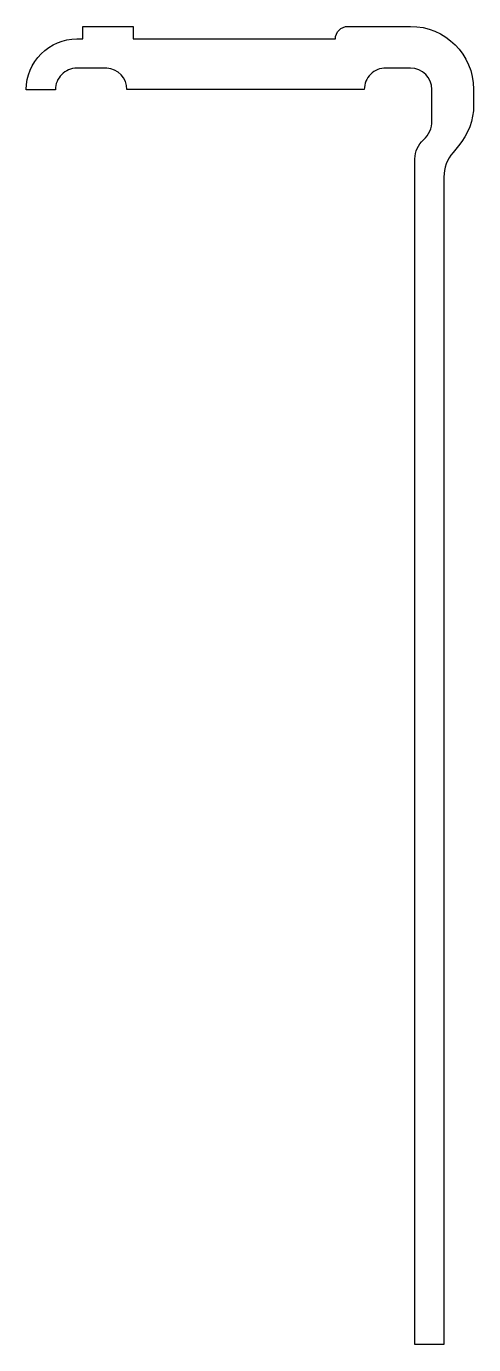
# Model space of a CAD drawing. Extents: x 272 to 307, y 214 to 318.
import ezdxf

# ---------------------------------------------------------------- set-up
doc = ezdxf.new("R2010")
doc.units = 0
doc.layers.get('0').update_dxf_attribs({"linetype": 'CONTINUOUS'})

msp = doc.modelspace()

# ---------------------------------------------------------------- linework, layer by layer
msp.add_lwpolyline([(302.32, 213.71), (302.32, 307.52, -0.214982), (303, 309.02, 0.214974), (303.67, 310.52), (303.67, 313, 0.413724), (301.98, 314.7), (300.03, 314.7, 0.414704), (298.32, 313), (298.32, 313), (279.53, 313, 0.397483), (277.93, 314.69), (275.57, 314.69, 0.414226), (273.87, 312.99), (273.87, 312.99), (271.57, 312.99), (271.57, 313, -0.414214), (275.57, 317), (276.03, 317), (276.03, 318), (280.03, 318), (280.03, 317, -0.000228), (296.03, 317), (296.03, 317, -0.414177), (297.03, 318), (301.97, 318, -0.412763), (306.97, 313.02, -0.002438), (306.97, 311.76, -0.17665), (305.78, 308.54), (305.34, 308.02, 0.177861), (304.62, 306.08), (304.62, 213.71)], format="xyb", close=True)

doc.saveas('drawing.dxf')
